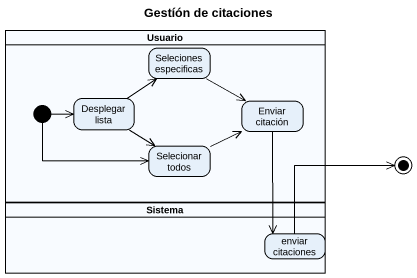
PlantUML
@startuml
title Gestíón de citaciones
hide empty description
state Usuario <<partition>> {
  state "Seleciones especificas" as Seleciones_especificas
  state "Desplegar lista" as Desplegar_lista
  state "Enviar citación" as Enviar_citación
  state "Selecionar todos" as Selecionar_todos
  [*] -right-> Desplegar_lista
  [*] -right-> Selecionar_todos
}
state final1 <<end>>
state Sistema <<partition>> {
  state "enviar citaciones" as enviar_citaciones
}
Seleciones_especificas -right-> Enviar_citación
Desplegar_lista -up-> Seleciones_especificas
Desplegar_lista --> Selecionar_todos
Enviar_citación --> enviar_citaciones
Selecionar_todos -right-> Enviar_citación
enviar_citaciones -up-> final1
@enduml
